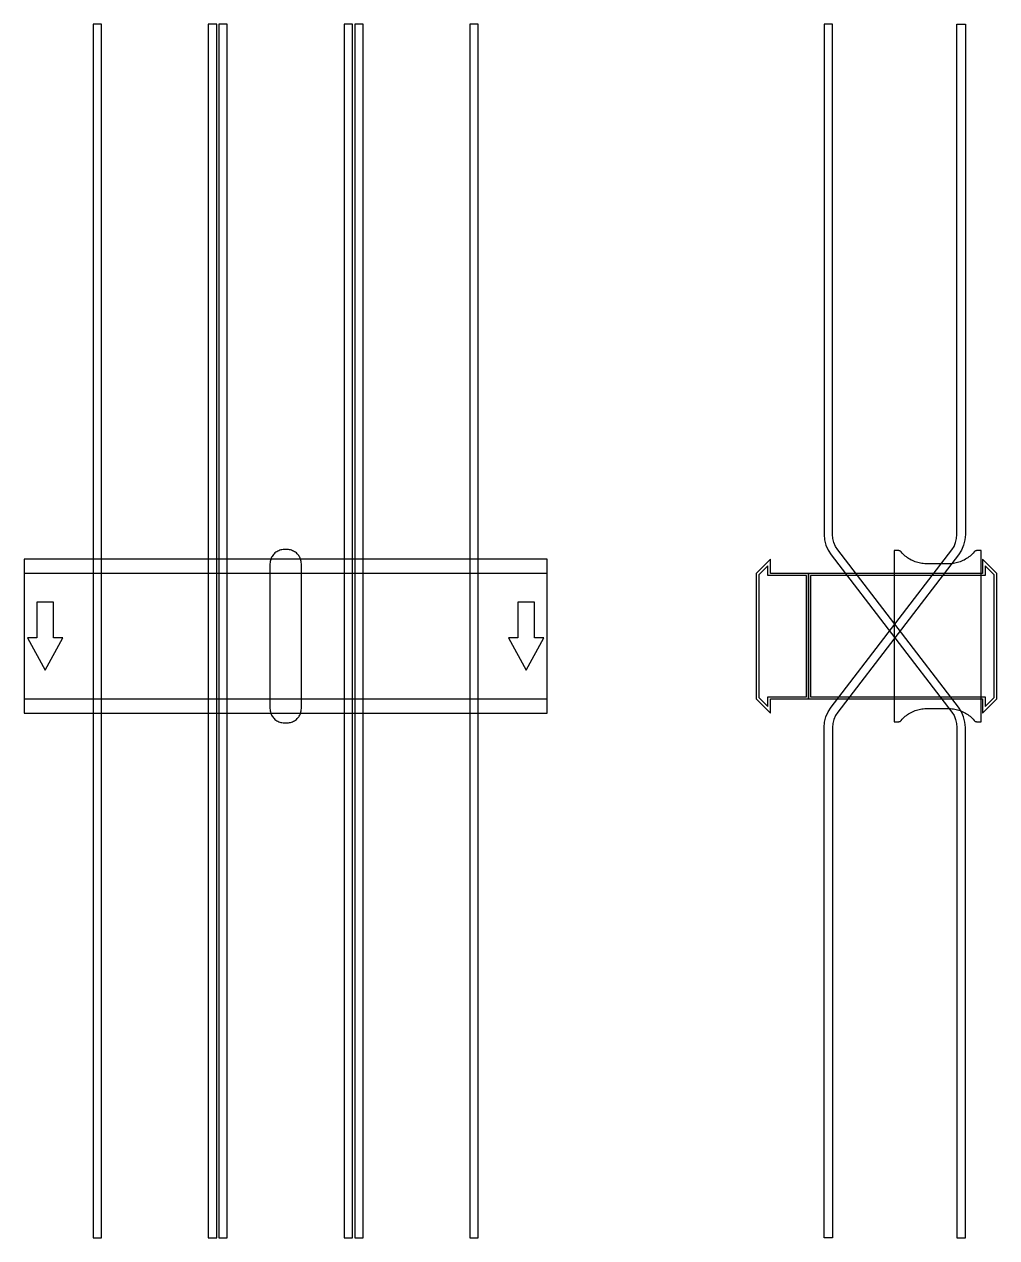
# Model space of a CAD drawing. Extents: x 0 to 930, y -575 to 585.
import ezdxf

# ---------------------------------------------------------------- set-up
doc = ezdxf.new("R2010")
doc.units = 0
doc.layers.add('Halfen', color=7, linetype='CONTINUOUS')

msp = doc.modelspace()

# ---------------------------------------------------------------- linework, layer by layer
at = {"layer": 'Halfen', "color": 7}
for points in [[(74, -575.304), (74, 585.215), (66, 585.215), (66, -575.304)], [(184, -575.304), (184, 585.215), (176, 585.215), (176, -575.304)], [(194, -575.304), (194, 585.215), (186, 585.215), (186, -575.304)], [(314, -575.304), (314, 585.215), (306, 585.215), (306, -575.304)], [(324, -575.304), (324, 585.215), (316, 585.215), (316, -575.304)], [(434, -575.304), (434, 585.215), (426, 585.215), (426, -575.304)], [(900, -575.304), (900, -87.304), (899.573, -82.091), (898.302, -77.018), (896.221, -72.219), (893.387, -67.824), (777.96, 82.605), (775.834, 85.902), (774.274, 89.501), (773.321, 93.306), (773, 97.215), (773, 585.215), (765, 585.215), (765, 97.215), (765.427, 92.002), (766.698, 86.929), (768.779, 82.13), (771.613, 77.735), (887.04, -72.694), (889.166, -75.99), (890.726, -79.589), (891.679, -83.394), (892, -87.304), (892, -575.304)], [(765, -575.304), (765, -87.304), (765.427, -82.091), (766.698, -77.018), (768.779, -72.219), (771.613, -67.824), (887.04, 82.605), (889.166, 85.902), (890.726, 89.501), (891.679, 93.306), (892, 97.215), (892, 585.215), (900, 585.215), (900, 97.215), (899.573, 92.002), (898.302, 86.929), (896.221, 82.13), (893.387, 77.735), (777.96, -72.694), (775.834, -75.99), (774.274, -79.589), (773.321, -83.394), (773, -87.304), (773, -575.304)], [(265, -69.3), (265, -56.8), (265, 69.3), (264.958, 70.359), (264.834, 71.412), (264.627, 72.452), (264.339, 73.472), (263.972, 74.466), (263.529, 75.429), (263.011, 76.354), (262.422, 77.235), (261.765, 78.068), (261.046, 78.846), (260.268, 79.565), (259.435, 80.222), (258.554, 80.811), (257.629, 81.329), (256.666, 81.772), (255.672, 82.139), (254.652, 82.427), (253.612, 82.634), (252.559, 82.758), (251.5, 82.8), (248.5, 82.8), (247.441, 82.758), (246.388, 82.634), (245.348, 82.427), (244.328, 82.139), (243.334, 81.772), (242.371, 81.329), (241.446, 80.811), (240.565, 80.222), (239.732, 79.565), (238.954, 78.846), (238.235, 78.068), (237.578, 77.235), (236.989, 76.354), (236.471, 75.429), (236.028, 74.466), (235.661, 73.472), (235.373, 72.452), (235.166, 71.412), (235.042, 70.359), (235, 69.3), (235, -56.8), (235, -69.3), (235.042, -70.359), (235.166, -71.412), (235.373, -72.452), (235.661, -73.472), (236.028, -74.466), (236.471, -75.429), (236.989, -76.354), (237.578, -77.235), (238.235, -78.068), (238.954, -78.846), (239.732, -79.565), (240.565, -80.222), (241.446, -80.811), (242.371, -81.329), (243.334, -81.772), (244.328, -82.139), (245.348, -82.427), (246.388, -82.634), (247.441, -82.758), (248.5, -82.8), (251.5, -82.8), (252.559, -82.758), (253.612, -82.634), (254.652, -82.427), (255.672, -82.139), (256.666, -81.772), (257.629, -81.329), (258.554, -80.811), (259.435, -80.222), (260.268, -79.565), (261.046, -78.846), (261.765, -78.068), (262.422, -77.235), (263.011, -76.354), (263.529, -75.429), (263.972, -74.466), (264.339, -73.472), (264.627, -72.452), (264.834, -71.412), (264.958, -70.359), (265, -69.3)], [(915, -81.8), (915, 81.8), (911, 81.8), (910.846, 81.797), (910.691, 81.786), (910.538, 81.769), (910.385, 81.746), (910.234, 81.715), (910.084, 81.678), (909.936, 81.634), (909.789, 81.584), (909.646, 81.527), (909.505, 81.464), (909.366, 81.395), (909.231, 81.32), (909.1, 81.239), (908.972, 81.153), (908.848, 81.06), (908.728, 80.963), (908.613, 80.86), (908.502, 80.752), (908.397, 80.639), (908.296, 80.522), (907.41, 79.491), (906.479, 78.5), (905.505, 77.551), (904.491, 76.646), (903.437, 75.787), (902.347, 74.975), (901.222, 74.211), (900.064, 73.499), (898.876, 72.838), (897.66, 72.23), (896.418, 71.676), (895.153, 71.178), (893.867, 70.736), (892.563, 70.351), (891.243, 70.024), (889.911, 69.756), (888.567, 69.547), (887.216, 69.397), (885.859, 69.307), (884.5, 69.277), (862.5, 69.277), (861.141, 69.307), (859.784, 69.397), (858.433, 69.547), (857.089, 69.756), (855.757, 70.024), (854.437, 70.351), (853.133, 70.736), (851.847, 71.178), (850.582, 71.676), (849.34, 72.23), (848.124, 72.838), (846.936, 73.499), (845.778, 74.211), (844.653, 74.975), (843.563, 75.787), (842.509, 76.646), (841.495, 77.551), (840.521, 78.5), (839.59, 79.491), (838.704, 80.522), (838.603, 80.639), (838.498, 80.752), (838.387, 80.86), (838.272, 80.963), (838.152, 81.06), (838.028, 81.153), (837.9, 81.239), (837.769, 81.32), (837.634, 81.395), (837.495, 81.464), (837.354, 81.527), (837.211, 81.584), (837.064, 81.634), (836.916, 81.678), (836.766, 81.715), (836.615, 81.746), (836.462, 81.769), (836.309, 81.786), (836.154, 81.797), (836, 81.8), (832, 81.8), (832, -81.8), (836, -81.8), (836.154, -81.797), (836.309, -81.786), (836.462, -81.769), (836.615, -81.746), (836.766, -81.715), (836.916, -81.678), (837.064, -81.634), (837.211, -81.584), (837.354, -81.527), (837.495, -81.464), (837.634, -81.395), (837.769, -81.32), (837.9, -81.239), (838.028, -81.153), (838.152, -81.06), (838.272, -80.963), (838.387, -80.86), (838.498, -80.752), (838.603, -80.639), (838.704, -80.522), (839.59, -79.491), (840.521, -78.5), (841.495, -77.551), (842.509, -76.646), (843.563, -75.787), (844.653, -74.975), (845.778, -74.211), (846.936, -73.499), (848.124, -72.838), (849.34, -72.23), (850.582, -71.676), (851.847, -71.178), (853.133, -70.736), (854.437, -70.351), (855.757, -70.024), (857.089, -69.756), (858.433, -69.547), (859.784, -69.397), (861.141, -69.307), (862.5, -69.277), (884.5, -69.277), (885.859, -69.307), (887.216, -69.397), (888.567, -69.547), (889.911, -69.756), (891.243, -70.024), (892.563, -70.351), (893.867, -70.736), (895.153, -71.178), (896.418, -71.676), (897.66, -72.23), (898.876, -72.838), (900.064, -73.499), (901.222, -74.211), (902.347, -74.975), (903.437, -75.787), (904.491, -76.646), (905.505, -77.551), (906.479, -78.5), (907.41, -79.491), (908.296, -80.522), (908.397, -80.639), (908.502, -80.752), (908.613, -80.86), (908.728, -80.963), (908.848, -81.06), (908.972, -81.153), (909.1, -81.239), (909.231, -81.32), (909.366, -81.395), (909.505, -81.464), (909.646, -81.527), (909.789, -81.584), (909.936, -81.634), (910.084, -81.678), (910.234, -81.715), (910.385, -81.746), (910.538, -81.769), (910.691, -81.786), (910.846, -81.797), (911, -81.8)], [(0, -73.5), (500, -73.5), (500, 73.5), (0, 73.5)], [(750, -60), (750, 60), (713.5, 60), (713.5, 73.5), (700, 60), (700, -60), (713.5, -73.5), (713.5, -60)], [(930, -60), (930, 60), (916.5, 73.5), (916.5, 60), (750, 60), (750, -60), (916.5, -60), (916.5, -73.5)], [(0, -60), (500, -60), (500, 60), (0, 60)], [(748, -58), (748, 58), (711, 58), (711, 67.25), (702.5, 58.75), (702.5, -58.75), (711, -67.25), (711, -58)], [(927.5, -58.75), (927.5, 58.75), (919, 67.25), (919, 58), (752, 58), (752, -58), (919, -58), (919, -67.25)], [(20, -32.5), (37, -1.5), (28, -1.5), (28, 32.5), (12, 32.5), (12, -1.5), (3, -1.5)], [(480, -32.5), (497, -1.5), (488, -1.5), (488, 32.5), (472, 32.5), (472, -1.5), (463, -1.5)]]:
    msp.add_lwpolyline(points, close=True, dxfattribs=at)

doc.saveas('drawing.dxf')
